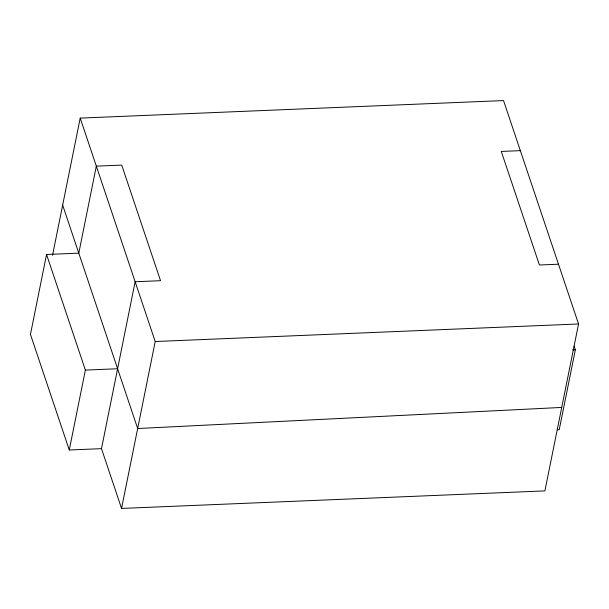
<?xml version="1.0" encoding="UTF-8"?>
<svg xmlns="http://www.w3.org/2000/svg" width="609" height="609" viewBox="0 0 609 609"><rect width="100%" height="100%" fill="white"/><g stroke="black" fill="none" stroke-linecap="round" stroke-linejoin="round"><path stroke-width="0.91" d="M101.49 448.658L135.145 281.746L160.532 280.696L121.716 165.092L96.329 166.143L78.789 253.154L46.558 254.486L30.45 334.394L69.266 449.99L101.49 448.658L121.556 508.431L544.895 490.892L578.55 323.98L503.536 100.569L80.205 118.108L52.541 255.285M69.266 449.99L85.374 370.089L46.558 254.486M121.556 508.431L155.211 341.52L80.205 118.108M574.127 346.186L575.338 349.794L559.229 429.695L557.372 429.771M561.719 407.436L137.672 428.523L62.658 205.111M520.352 150.651L501.291 151.443L539.414 264.999L558.483 264.207M155.211 341.52L578.55 323.98M85.374 370.089L117.598 368.749M572.551 349.909L575.338 349.794"/></g></svg>
